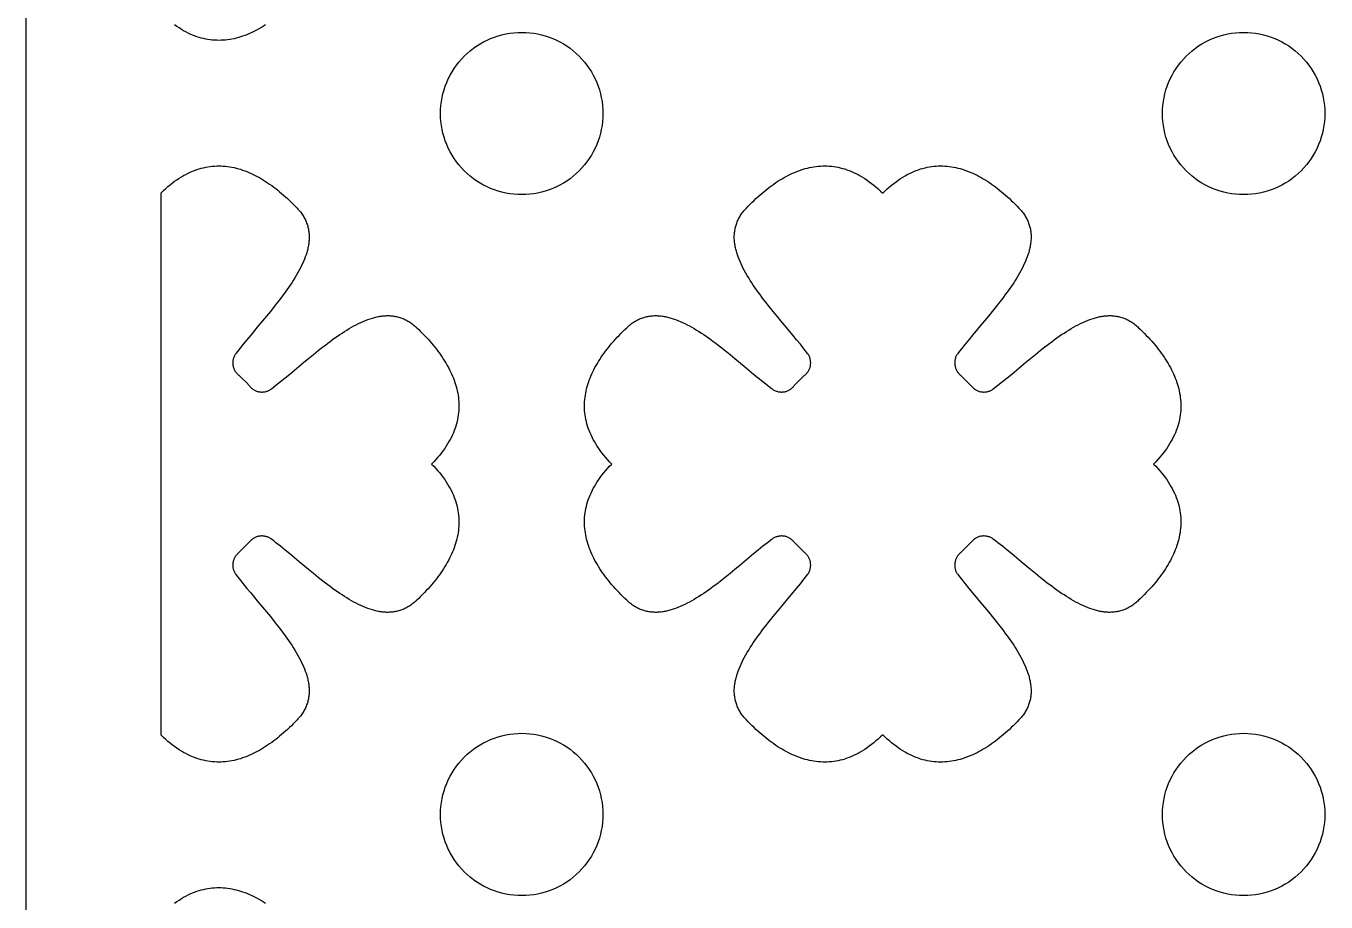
# Model space of a CAD drawing. Extents: x -1268 to 1319, y -900 to 956.
# Drawn here: x -629.1 to -148.6, y -428.7 to -104.9 of the extents above; entities that cross this region are included whole.
import ezdxf

# ---------------------------------------------------------------- set-up
doc = ezdxf.new("R2010")
doc.units = 0
doc.layers.add('LAYER_1', color=7, linetype='CONTINUOUS')

msp = doc.modelspace()

# ---------------------------------------------------------------- linework, layer by layer
at = {"layer": 'LAYER_1'}
for points in [[(-629.08, -900), (270.92, -900), (270.92, 900), (-629.08, 900)], [(-528.91, -172.21), (-528.58, -172.56), (-528.26, -172.91), (-527.96, -173.27), (-527.68, -173.63), (-527.4, -173.99), (-527.14, -174.35), (-526.89, -174.72), (-526.66, -175.09), (-526.44, -175.46), (-526.23, -175.83), (-526.03, -176.2), (-525.84, -176.58), (-525.67, -176.95), (-525.51, -177.33), (-525.36, -177.71), (-525.22, -178.09), (-525.1, -178.48), (-524.98, -178.86), (-524.88, -179.25), (-524.79, -179.64), (-524.7, -180.03), (-524.63, -180.42), (-524.57, -180.82), (-524.53, -181.21), (-524.49, -181.61), (-524.46, -182.01), (-524.44, -182.41), (-524.43, -182.81), (-524.44, -183.22), (-524.45, -183.62), (-524.47, -184.03), (-524.5, -184.43), (-524.54, -184.84), (-524.59, -185.25), (-524.65, -185.66), (-524.72, -186.08), (-524.8, -186.49), (-524.89, -186.9), (-524.98, -187.32), (-525.08, -187.74), (-525.2, -188.16), (-525.32, -188.58), (-525.58, -189.42), (-525.87, -190.26), (-526.2, -191.11), (-526.55, -191.97), (-526.93, -192.83), (-527.34, -193.69), (-527.78, -194.55), (-528.24, -195.42), (-528.72, -196.29), (-529.23, -197.16), (-529.75, -198.03), (-530.3, -198.91), (-530.87, -199.78), (-531.45, -200.66), (-532.05, -201.54), (-532.67, -202.43), (-533.31, -203.31), (-533.95, -204.19), (-534.61, -205.08), (-535.28, -205.96), (-535.97, -206.84), (-537.36, -208.61), (-538.78, -210.38), (-540.23, -212.14), (-543.14, -215.65), (-546.03, -219.12), (-547.45, -220.84), (-548.84, -222.54), (-550.19, -224.23), (-550.85, -225.07), (-551.49, -225.91), (-551.66, -226.14), (-551.81, -226.38), (-551.95, -226.62), (-552.08, -226.87), (-552.2, -227.12), (-552.3, -227.38), (-552.39, -227.64), (-552.47, -227.9), (-552.54, -228.17), (-552.59, -228.44), (-552.63, -228.7), (-552.65, -228.97), (-552.67, -229.24), (-552.67, -229.51), (-552.66, -229.78), (-552.63, -230.05), (-552.6, -230.32), (-552.55, -230.58), (-552.49, -230.85), (-552.42, -231.11), (-552.33, -231.36), (-552.24, -231.62), (-552.13, -231.87), (-552.01, -232.11), (-551.87, -232.35), (-551.73, -232.58), (-551.57, -232.81), (-551.4, -233.03), (-551.22, -233.25), (-551.03, -233.46), (-550.82, -233.66), (-550.61, -233.85), (-550.42, -234.01), (-549.05, -235.26), (-547.74, -236.57), (-546.49, -237.94), (-546.32, -238.13), (-546.13, -238.35), (-545.93, -238.55), (-545.73, -238.74), (-545.51, -238.92), (-545.29, -239.09), (-545.06, -239.25), (-544.83, -239.39), (-544.59, -239.53), (-544.35, -239.65), (-544.1, -239.76), (-543.84, -239.85), (-543.59, -239.94), (-543.33, -240.01), (-543.06, -240.07), (-542.8, -240.12), (-542.53, -240.16), (-542.26, -240.18), (-541.99, -240.19), (-541.72, -240.19), (-541.45, -240.17), (-541.18, -240.15), (-540.91, -240.11), (-540.65, -240.06), (-540.38, -239.99), (-540.12, -239.91), (-539.86, -239.82), (-539.6, -239.72), (-539.35, -239.61), (-539.1, -239.48), (-538.86, -239.33), (-538.62, -239.18), (-538.38, -239.01), (-536.71, -237.71), (-535.02, -236.36), (-533.32, -234.97), (-531.6, -233.56), (-528.13, -230.66), (-526.38, -229.2), (-524.62, -227.75), (-522.86, -226.3), (-521.09, -224.88), (-519.32, -223.49), (-518.44, -222.81), (-517.55, -222.13), (-516.67, -221.47), (-515.79, -220.83), (-514.9, -220.19), (-514.02, -219.58), (-513.14, -218.97), (-512.26, -218.39), (-511.39, -217.82), (-510.51, -217.27), (-509.64, -216.75), (-508.76, -216.24), (-507.9, -215.76), (-507.03, -215.3), (-506.16, -214.86), (-505.3, -214.46), (-504.45, -214.07), (-503.59, -213.72), (-502.74, -213.39), (-501.9, -213.1), (-501.05, -212.84), (-500.63, -212.72), (-500.22, -212.6), (-499.8, -212.5), (-499.38, -212.41), (-498.97, -212.32), (-498.55, -212.24), (-498.14, -212.18), (-497.73, -212.12), (-497.32, -212.07), (-496.91, -212.02), (-496.5, -211.99), (-496.1, -211.97), (-495.69, -211.96), (-495.29, -211.96), (-494.89, -211.96), (-494.49, -211.98), (-494.09, -212.01), (-493.69, -212.05), (-493.3, -212.1), (-492.9, -212.16), (-492.51, -212.23), (-492.12, -212.31), (-491.73, -212.4), (-491.34, -212.5), (-490.96, -212.62), (-490.57, -212.74), (-490.19, -212.88), (-489.81, -213.03), (-489.43, -213.19), (-489.05, -213.36), (-488.68, -213.55), (-488.31, -213.75), (-487.94, -213.96), (-487.57, -214.18), (-487.2, -214.41), (-486.83, -214.66), (-486.47, -214.92), (-486.11, -215.2), (-485.75, -215.49), (-485.39, -215.79), (-485.04, -216.1), (-484.68, -216.43), (-483.96, -217.13), (-483.24, -217.83), (-482.54, -218.54), (-481.85, -219.26), (-481.17, -219.97), (-480.51, -220.7), (-479.87, -221.42), (-479.24, -222.15), (-478.62, -222.88), (-478.02, -223.62), (-477.43, -224.36), (-476.87, -225.1), (-476.32, -225.85), (-475.78, -226.6), (-475.26, -227.35), (-474.77, -228.11), (-474.29, -228.87), (-473.82, -229.63), (-473.38, -230.4), (-472.96, -231.17), (-472.56, -231.94), (-472.17, -232.72), (-471.81, -233.49), (-471.47, -234.27), (-471.15, -235.06), (-470.85, -235.84), (-470.57, -236.63), (-470.32, -237.42), (-470.08, -238.21), (-469.88, -239.01), (-469.69, -239.8), (-469.53, -240.6), (-469.39, -241.4), (-469.28, -242.2), (-469.19, -243.01), (-469.13, -243.81), (-469.09, -244.62), (-469.08, -245.43), (-469.1, -246.24), (-469.14, -247.05), (-469.21, -247.87), (-469.31, -248.68), (-469.43, -249.5), (-469.58, -250.32), (-469.77, -251.14), (-469.98, -251.95), (-470.22, -252.78), (-470.49, -253.6), (-470.79, -254.42), (-471.12, -255.24), (-471.48, -256.07), (-471.88, -256.89), (-472.3, -257.71), (-472.76, -258.54), (-473.25, -259.36), (-473.77, -260.19), (-474.32, -261.02), (-474.91, -261.84), (-475.53, -262.67), (-476.19, -263.49), (-476.88, -264.32), (-477.61, -265.15), (-478.37, -265.97), (-479.16, -266.8), (-478.37, -267.62), (-477.61, -268.45), (-476.88, -269.28), (-476.19, -270.1), (-475.53, -270.93), (-474.91, -271.75), (-474.32, -272.58), (-473.77, -273.41), (-473.25, -274.23), (-472.76, -275.06), (-472.3, -275.88), (-471.88, -276.71), (-471.48, -277.53), (-471.12, -278.35), (-470.79, -279.18), (-470.49, -280), (-470.22, -280.82), (-469.98, -281.64), (-469.77, -282.46), (-469.58, -283.28), (-469.43, -284.1), (-469.31, -284.91), (-469.21, -285.73), (-469.14, -286.54), (-469.1, -287.35), (-469.08, -288.16), (-469.09, -288.97), (-469.13, -289.78), (-469.19, -290.59), (-469.28, -291.39), (-469.39, -292.19), (-469.53, -293), (-469.69, -293.79), (-469.88, -294.59), (-470.08, -295.38), (-470.32, -296.18), (-470.57, -296.97), (-470.85, -297.75), (-471.15, -298.54), (-471.47, -299.32), (-471.81, -300.1), (-472.17, -300.88), (-472.56, -301.65), (-472.96, -302.43), (-473.38, -303.2), (-473.82, -303.96), (-474.29, -304.73), (-474.77, -305.49), (-475.26, -306.24), (-475.78, -307), (-476.32, -307.75), (-476.87, -308.49), (-477.43, -309.24), (-478.02, -309.98), (-478.62, -310.71), (-479.24, -311.45), (-479.87, -312.18), (-480.51, -312.9), (-481.17, -313.62), (-481.85, -314.34), (-482.54, -315.05), (-483.24, -315.76), (-483.96, -316.47), (-484.68, -317.17), (-485.04, -317.5), (-485.39, -317.81), (-485.75, -318.11), (-486.11, -318.4), (-486.47, -318.67), (-486.83, -318.93), (-487.2, -319.18), (-487.57, -319.42), (-487.94, -319.64), (-488.31, -319.85), (-488.68, -320.05), (-489.05, -320.23), (-489.43, -320.41), (-489.81, -320.57), (-490.19, -320.72), (-490.57, -320.85), (-490.96, -320.98), (-491.34, -321.09), (-491.73, -321.2), (-492.12, -321.29), (-492.51, -321.37), (-492.9, -321.44), (-493.3, -321.5), (-493.69, -321.55), (-494.09, -321.59), (-494.49, -321.61), (-494.89, -321.63), (-495.29, -321.64), (-495.69, -321.64), (-496.1, -321.63), (-496.5, -321.6), (-496.91, -321.57), (-497.32, -321.53), (-497.73, -321.48), (-498.14, -321.42), (-498.55, -321.35), (-498.97, -321.28), (-499.38, -321.19), (-499.8, -321.09), (-500.22, -320.99), (-500.63, -320.88), (-501.05, -320.76), (-501.9, -320.5), (-502.74, -320.2), (-503.59, -319.88), (-504.45, -319.52), (-505.3, -319.14), (-506.16, -318.73), (-507.03, -318.3), (-507.9, -317.84), (-508.76, -317.35), (-509.64, -316.85), (-510.51, -316.32), (-511.39, -315.77), (-512.26, -315.21), (-513.14, -314.62), (-514.02, -314.02), (-514.9, -313.4), (-515.79, -312.77), (-516.67, -312.12), (-517.55, -311.46), (-518.44, -310.79), (-519.32, -310.11), (-521.09, -308.71), (-522.86, -307.29), (-524.62, -305.85), (-528.13, -302.93), (-531.6, -300.04), (-533.32, -298.62), (-535.02, -297.23), (-536.71, -295.89), (-537.55, -295.23), (-538.38, -294.59), (-538.62, -294.42), (-538.86, -294.26), (-539.1, -294.12), (-539.35, -293.99), (-539.6, -293.87), (-539.86, -293.77), (-540.12, -293.68), (-540.38, -293.6), (-540.65, -293.54), (-540.91, -293.49), (-541.18, -293.45), (-541.45, -293.42), (-541.72, -293.41), (-541.99, -293.41), (-542.26, -293.42), (-542.53, -293.44), (-542.8, -293.48), (-543.06, -293.52), (-543.33, -293.58), (-543.59, -293.66), (-543.84, -293.74), (-544.1, -293.84), (-544.35, -293.95), (-544.59, -294.07), (-544.83, -294.2), (-545.06, -294.35), (-545.29, -294.5), (-545.51, -294.67), (-545.73, -294.85), (-545.93, -295.05), (-546.13, -295.25), (-546.32, -295.47), (-550.61, -299.75), (-550.82, -299.94), (-551.03, -300.14), (-551.22, -300.35), (-551.4, -300.56), (-551.57, -300.78), (-551.73, -301.01), (-551.87, -301.25), (-552.01, -301.48), (-552.13, -301.73), (-552.24, -301.98), (-552.33, -302.23), (-552.42, -302.49), (-552.49, -302.75), (-552.55, -303.01), (-552.6, -303.28), (-552.63, -303.54), (-552.66, -303.81), (-552.67, -304.08), (-552.67, -304.35), (-552.65, -304.62), (-552.63, -304.89), (-552.59, -305.16), (-552.54, -305.43), (-552.47, -305.69), (-552.39, -305.96), (-552.3, -306.22), (-552.2, -306.47), (-552.08, -306.73), (-551.95, -306.97), (-551.81, -307.22), (-551.66, -307.46), (-551.49, -307.69), (-550.19, -309.36), (-548.84, -311.05), (-547.45, -312.76), (-546.03, -314.48), (-543.14, -317.95), (-541.68, -319.7), (-540.23, -321.46), (-538.78, -323.22), (-537.36, -324.98), (-535.97, -326.75), (-535.28, -327.64), (-534.61, -328.52), (-533.95, -329.4), (-533.31, -330.29), (-532.67, -331.17), (-532.05, -332.05), (-531.45, -332.93), (-530.87, -333.81), (-530.3, -334.69), (-529.75, -335.57), (-529.23, -336.44), (-528.72, -337.31), (-528.24, -338.18), (-527.78, -339.05), (-527.34, -339.91), (-526.93, -340.77), (-526.55, -341.63), (-526.2, -342.48), (-525.87, -343.33), (-525.58, -344.18), (-525.32, -345.02), (-525.2, -345.44), (-525.08, -345.86), (-524.98, -346.28), (-524.89, -346.69), (-524.8, -347.11), (-524.72, -347.52), (-524.65, -347.93), (-524.59, -348.34), (-524.54, -348.75), (-524.5, -349.16), (-524.47, -349.57), (-524.45, -349.98), (-524.44, -350.38), (-524.43, -350.78), (-524.44, -351.19), (-524.46, -351.59), (-524.49, -351.98), (-524.53, -352.38), (-524.57, -352.78), (-524.63, -353.17), (-524.7, -353.56), (-524.79, -353.95), (-524.88, -354.34), (-524.98, -354.73), (-525.1, -355.12), (-525.22, -355.5), (-525.36, -355.88), (-525.51, -356.26), (-525.67, -356.64), (-525.84, -357.02), (-526.03, -357.4), (-526.23, -357.77), (-526.44, -358.14), (-526.66, -358.51), (-526.89, -358.88), (-527.14, -359.24), (-527.4, -359.6), (-527.68, -359.97), (-527.96, -360.33), (-528.26, -360.68), (-528.58, -361.04), (-528.91, -361.39), (-529.6, -362.12), (-530.31, -362.83), (-531.01, -363.53), (-531.72, -364.22), (-532.44, -364.89), (-533.16, -365.55), (-533.88, -366.19), (-534.61, -366.82), (-535.34, -367.44), (-536.07, -368.03), (-536.81, -368.62), (-537.55, -369.18), (-538.29, -369.73), (-539.04, -370.27), (-539.79, -370.78), (-540.54, -371.28), (-541.3, -371.76), (-542.06, -372.22), (-542.83, -372.66), (-543.59, -373.09), (-544.36, -373.49), (-545.13, -373.87), (-545.91, -374.24), (-546.68, -374.58), (-547.46, -374.9), (-548.24, -375.2), (-549.03, -375.48), (-549.82, -375.73), (-550.6, -375.97), (-551.4, -376.18), (-552.19, -376.36), (-552.98, -376.53), (-553.78, -376.67), (-554.58, -376.78), (-555.38, -376.87), (-556.19, -376.94), (-556.99, -376.98), (-557.8, -376.99), (-558.6, -376.98), (-559.41, -376.94), (-560.22, -376.88), (-561.03, -376.79), (-561.85, -376.66), (-562.66, -376.52), (-563.48, -376.34), (-564.29, -376.13), (-565.11, -375.9), (-565.93, -375.64), (-566.75, -375.34), (-567.57, -375.02), (-568.39, -374.66), (-569.21, -374.28), (-570.03, -373.86), (-570.85, -373.41), (-571.67, -372.93), (-572.5, -372.42), (-573.32, -371.87), (-574.14, -371.29), (-574.97, -370.68), (-575.79, -370.03), (-576.61, -369.35), (-577.43, -368.64), (-578.26, -367.89), (-579.08, -367.1), (-579.08, -287.52), (-579.08, -246.08), (-579.08, -166.5), (-578.26, -165.71), (-577.43, -164.96), (-576.61, -164.24), (-575.79, -163.56), (-574.97, -162.92), (-574.14, -162.3), (-573.32, -161.73), (-572.5, -161.18), (-571.67, -160.67), (-570.85, -160.19), (-570.03, -159.74), (-569.21, -159.32), (-568.39, -158.93), (-567.57, -158.58), (-566.75, -158.25), (-565.93, -157.96), (-565.11, -157.7), (-564.29, -157.46), (-563.48, -157.26), (-562.66, -157.08), (-561.85, -156.93), (-561.03, -156.81), (-560.22, -156.72), (-559.41, -156.65), (-558.6, -156.61), (-557.8, -156.6), (-556.99, -156.62), (-556.19, -156.66), (-555.38, -156.72), (-554.58, -156.81), (-553.78, -156.93), (-552.98, -157.07), (-552.19, -157.23), (-551.4, -157.42), (-550.6, -157.63), (-549.82, -157.86), (-549.03, -158.12), (-548.24, -158.4), (-547.46, -158.7), (-546.68, -159.02), (-545.91, -159.36), (-545.13, -159.72), (-544.36, -160.11), (-543.59, -160.51), (-542.83, -160.93), (-542.06, -161.38), (-541.3, -161.84), (-540.54, -162.32), (-539.79, -162.81), (-539.04, -163.33), (-538.29, -163.86), (-537.55, -164.41), (-536.81, -164.98), (-536.07, -165.56), (-535.34, -166.16), (-534.61, -166.77), (-533.88, -167.4), (-533.16, -168.05), (-532.44, -168.71), (-531.72, -169.38), (-531.01, -170.07), (-530.31, -170.77), (-529.6, -171.48)], [(-312.48, -166.69), (-311.65, -165.89), (-310.83, -165.13), (-310, -164.4), (-309.18, -163.71), (-308.35, -163.05), (-307.52, -162.43), (-306.7, -161.84), (-305.87, -161.29), (-305.05, -160.77), (-304.22, -160.28), (-303.4, -159.82), (-302.57, -159.4), (-301.75, -159), (-300.92, -158.64), (-300.1, -158.31), (-299.28, -158.01), (-298.46, -157.74), (-297.64, -157.5), (-296.82, -157.29), (-296, -157.11), (-295.18, -156.95), (-294.36, -156.83), (-293.55, -156.73), (-292.74, -156.66), (-291.92, -156.62), (-291.11, -156.6), (-290.3, -156.61), (-289.49, -156.65), (-288.69, -156.71), (-287.88, -156.8), (-287.08, -156.91), (-286.28, -157.05), (-285.48, -157.21), (-284.69, -157.4), (-283.89, -157.61), (-283.1, -157.84), (-282.31, -158.09), (-281.52, -158.37), (-280.74, -158.67), (-279.95, -158.99), (-279.17, -159.33), (-278.4, -159.69), (-277.62, -160.08), (-276.85, -160.48), (-276.08, -160.9), (-275.31, -161.35), (-274.55, -161.81), (-273.79, -162.29), (-273.03, -162.79), (-272.28, -163.3), (-271.53, -163.84), (-270.78, -164.39), (-270.04, -164.96), (-269.3, -165.54), (-268.56, -166.14), (-267.83, -166.76), (-267.1, -167.39), (-266.38, -168.03), (-265.65, -168.7), (-264.94, -169.37), (-264.22, -170.06), (-263.51, -170.76), (-262.81, -171.48), (-262.11, -172.21), (-261.78, -172.56), (-261.47, -172.91), (-261.17, -173.27), (-260.88, -173.63), (-260.6, -173.99), (-260.34, -174.35), (-260.1, -174.72), (-259.86, -175.09), (-259.64, -175.46), (-259.43, -175.83), (-259.23, -176.2), (-259.04, -176.58), (-258.87, -176.95), (-258.71, -177.33), (-258.56, -177.71), (-258.42, -178.09), (-258.3, -178.48), (-258.18, -178.86), (-258.08, -179.25), (-257.99, -179.64), (-257.91, -180.03), (-257.84, -180.42), (-257.78, -180.82), (-257.73, -181.21), (-257.69, -181.61), (-257.66, -182.01), (-257.64, -182.41), (-257.64, -182.81), (-257.64, -183.22), (-257.65, -183.62), (-257.67, -184.03), (-257.71, -184.43), (-257.75, -184.84), (-257.8, -185.25), (-257.86, -185.66), (-257.92, -186.08), (-258, -186.49), (-258.09, -186.9), (-258.18, -187.32), (-258.29, -187.74), (-258.4, -188.16), (-258.52, -188.58), (-258.78, -189.42), (-259.08, -190.26), (-259.4, -191.11), (-259.75, -191.97), (-260.14, -192.83), (-260.55, -193.69), (-260.98, -194.55), (-261.44, -195.42), (-261.92, -196.29), (-262.43, -197.16), (-262.96, -198.03), (-263.5, -198.91), (-264.07, -199.78), (-264.65, -200.66), (-265.26, -201.54), (-265.87, -202.43), (-266.51, -203.31), (-267.16, -204.19), (-267.82, -205.08), (-268.49, -205.96), (-269.17, -206.84), (-270.56, -208.61), (-271.98, -210.38), (-273.43, -212.14), (-276.34, -215.65), (-279.24, -219.12), (-280.66, -220.84), (-282.04, -222.54), (-283.39, -224.23), (-284.05, -225.07), (-284.69, -225.91), (-284.86, -226.14), (-285.01, -226.38), (-285.16, -226.62), (-285.29, -226.87), (-285.4, -227.12), (-285.51, -227.38), (-285.6, -227.64), (-285.67, -227.9), (-285.74, -228.17), (-285.79, -228.44), (-285.83, -228.7), (-285.86, -228.97), (-285.87, -229.24), (-285.87, -229.51), (-285.86, -229.78), (-285.84, -230.05), (-285.8, -230.32), (-285.75, -230.58), (-285.69, -230.85), (-285.62, -231.11), (-285.53, -231.36), (-285.44, -231.62), (-285.33, -231.87), (-285.21, -232.11), (-285.07, -232.35), (-284.93, -232.58), (-284.77, -232.81), (-284.6, -233.03), (-284.42, -233.25), (-284.23, -233.46), (-284.03, -233.66), (-283.81, -233.85), (-279.53, -238.13), (-279.34, -238.35), (-279.14, -238.55), (-278.93, -238.74), (-278.72, -238.92), (-278.49, -239.09), (-278.27, -239.25), (-278.03, -239.39), (-277.79, -239.53), (-277.55, -239.65), (-277.3, -239.76), (-277.04, -239.85), (-276.79, -239.94), (-276.53, -240.01), (-276.26, -240.07), (-276, -240.12), (-275.73, -240.16), (-275.46, -240.18), (-275.19, -240.19), (-274.92, -240.19), (-274.65, -240.17), (-274.38, -240.15), (-274.12, -240.11), (-273.85, -240.06), (-273.58, -239.99), (-273.32, -239.91), (-273.06, -239.82), (-272.8, -239.72), (-272.55, -239.61), (-272.3, -239.48), (-272.06, -239.33), (-271.82, -239.18), (-271.59, -239.01), (-269.91, -237.71), (-268.22, -236.36), (-266.52, -234.97), (-264.8, -233.56), (-261.33, -230.66), (-259.58, -229.2), (-257.82, -227.75), (-256.06, -226.3), (-254.29, -224.88), (-252.52, -223.49), (-251.64, -222.81), (-250.76, -222.13), (-249.87, -221.47), (-248.99, -220.83), (-248.11, -220.19), (-247.22, -219.58), (-246.34, -218.97), (-245.46, -218.39), (-244.59, -217.82), (-243.71, -217.27), (-242.84, -216.75), (-241.97, -216.24), (-241.1, -215.76), (-240.23, -215.3), (-239.37, -214.86), (-238.51, -214.46), (-237.65, -214.07), (-236.79, -213.72), (-235.94, -213.39), (-235.1, -213.1), (-234.26, -212.84), (-233.84, -212.72), (-233.42, -212.6), (-233, -212.5), (-232.58, -212.41), (-232.17, -212.32), (-231.76, -212.24), (-231.34, -212.18), (-230.93, -212.12), (-230.52, -212.07), (-230.11, -212.02), (-229.71, -211.99), (-229.3, -211.97), (-228.9, -211.96), (-228.49, -211.96), (-228.09, -211.96), (-227.69, -211.98), (-227.29, -212.01), (-226.9, -212.05), (-226.5, -212.1), (-226.11, -212.16), (-225.71, -212.23), (-225.32, -212.31), (-224.93, -212.4), (-224.55, -212.5), (-224.16, -212.62), (-223.78, -212.74), (-223.39, -212.88), (-223.01, -213.03), (-222.63, -213.19), (-222.26, -213.36), (-221.88, -213.55), (-221.51, -213.75), (-221.14, -213.96), (-220.77, -214.18), (-220.4, -214.41), (-220.04, -214.66), (-219.67, -214.92), (-219.31, -215.2), (-218.95, -215.49), (-218.59, -215.79), (-218.24, -216.1), (-217.89, -216.43), (-217.16, -217.13), (-216.44, -217.83), (-215.74, -218.54), (-215.05, -219.26), (-214.38, -219.97), (-213.72, -220.7), (-213.07, -221.42), (-212.44, -222.15), (-211.82, -222.88), (-211.22, -223.62), (-210.64, -224.36), (-210.07, -225.1), (-209.52, -225.85), (-208.98, -226.6), (-208.47, -227.35), (-207.97, -228.11), (-207.49, -228.87), (-207.03, -229.63), (-206.58, -230.4), (-206.16, -231.17), (-205.76, -231.94), (-205.37, -232.72), (-205.01, -233.49), (-204.67, -234.27), (-204.35, -235.06), (-204.05, -235.84), (-203.77, -236.63), (-203.52, -237.42), (-203.29, -238.21), (-203.08, -239.01), (-202.89, -239.8), (-202.73, -240.6), (-202.59, -241.4), (-202.48, -242.2), (-202.39, -243.01), (-202.33, -243.81), (-202.29, -244.62), (-202.28, -245.43), (-202.3, -246.24), (-202.34, -247.05), (-202.41, -247.87), (-202.51, -248.68), (-202.63, -249.5), (-202.79, -250.32), (-202.97, -251.14), (-203.18, -251.95), (-203.42, -252.78), (-203.69, -253.6), (-203.99, -254.42), (-204.32, -255.24), (-204.68, -256.07), (-205.08, -256.89), (-205.5, -257.71), (-205.96, -258.54), (-206.45, -259.36), (-206.97, -260.19), (-207.52, -261.02), (-208.11, -261.84), (-208.74, -262.67), (-209.39, -263.49), (-210.08, -264.32), (-210.81, -265.15), (-211.57, -265.97), (-212.37, -266.8), (-211.57, -267.62), (-210.81, -268.45), (-210.08, -269.28), (-209.39, -270.1), (-208.74, -270.93), (-208.11, -271.75), (-207.52, -272.58), (-206.97, -273.41), (-206.45, -274.23), (-205.96, -275.06), (-205.5, -275.88), (-205.08, -276.71), (-204.68, -277.53), (-204.32, -278.35), (-203.99, -279.18), (-203.69, -280), (-203.42, -280.82), (-203.18, -281.64), (-202.97, -282.46), (-202.79, -283.28), (-202.63, -284.1), (-202.51, -284.91), (-202.41, -285.73), (-202.34, -286.54), (-202.3, -287.35), (-202.28, -288.16), (-202.29, -288.97), (-202.33, -289.78), (-202.39, -290.59), (-202.48, -291.39), (-202.59, -292.19), (-202.73, -293), (-202.89, -293.79), (-203.08, -294.59), (-203.29, -295.38), (-203.52, -296.18), (-203.77, -296.97), (-204.05, -297.75), (-204.35, -298.54), (-204.67, -299.32), (-205.01, -300.1), (-205.37, -300.88), (-205.76, -301.65), (-206.16, -302.43), (-206.58, -303.2), (-207.03, -303.96), (-207.49, -304.73), (-207.97, -305.49), (-208.47, -306.24), (-208.98, -307), (-209.52, -307.75), (-210.07, -308.49), (-210.64, -309.24), (-211.22, -309.98), (-211.82, -310.71), (-212.44, -311.45), (-213.07, -312.18), (-213.72, -312.9), (-214.38, -313.62), (-215.05, -314.34), (-215.74, -315.05), (-216.44, -315.76), (-217.16, -316.47), (-217.89, -317.17), (-218.24, -317.5), (-218.59, -317.81), (-218.95, -318.11), (-219.31, -318.4), (-219.67, -318.67), (-220.04, -318.93), (-220.4, -319.18), (-220.77, -319.42), (-221.14, -319.64), (-221.51, -319.85), (-221.88, -320.05), (-222.26, -320.23), (-222.63, -320.41), (-223.01, -320.57), (-223.39, -320.72), (-223.78, -320.85), (-224.16, -320.98), (-224.55, -321.09), (-224.93, -321.2), (-225.32, -321.29), (-225.71, -321.37), (-226.11, -321.44), (-226.5, -321.5), (-226.9, -321.55), (-227.29, -321.59), (-227.69, -321.61), (-228.09, -321.63), (-228.49, -321.64), (-228.9, -321.64), (-229.3, -321.63), (-229.71, -321.6), (-230.11, -321.57), (-230.52, -321.53), (-230.93, -321.48), (-231.34, -321.42), (-231.76, -321.35), (-232.17, -321.28), (-232.58, -321.19), (-233, -321.09), (-233.42, -320.99), (-233.84, -320.88), (-234.26, -320.76), (-235.1, -320.5), (-235.94, -320.2), (-236.79, -319.88), (-237.65, -319.52), (-238.51, -319.14), (-239.37, -318.73), (-240.23, -318.3), (-241.1, -317.84), (-241.97, -317.35), (-242.84, -316.85), (-243.71, -316.32), (-244.59, -315.77), (-245.46, -315.21), (-246.34, -314.62), (-247.22, -314.02), (-248.11, -313.4), (-248.99, -312.77), (-249.87, -312.12), (-250.76, -311.46), (-251.64, -310.79), (-252.52, -310.11), (-254.29, -308.71), (-256.06, -307.29), (-257.82, -305.85), (-261.33, -302.93), (-264.8, -300.04), (-266.52, -298.62), (-268.22, -297.23), (-269.91, -295.89), (-270.75, -295.23), (-271.59, -294.59), (-271.82, -294.42), (-272.06, -294.26), (-272.3, -294.12), (-272.55, -293.99), (-272.8, -293.87), (-273.06, -293.77), (-273.32, -293.68), (-273.58, -293.6), (-273.85, -293.54), (-274.12, -293.49), (-274.38, -293.45), (-274.65, -293.42), (-274.92, -293.41), (-275.19, -293.41), (-275.46, -293.42), (-275.73, -293.44), (-276, -293.48), (-276.26, -293.52), (-276.53, -293.58), (-276.79, -293.66), (-277.04, -293.74), (-277.3, -293.84), (-277.55, -293.95), (-277.79, -294.07), (-278.03, -294.2), (-278.27, -294.35), (-278.49, -294.5), (-278.72, -294.67), (-278.93, -294.85), (-279.14, -295.05), (-279.34, -295.25), (-279.53, -295.47), (-283.81, -299.75), (-284.03, -299.94), (-284.23, -300.14), (-284.42, -300.35), (-284.6, -300.56), (-284.77, -300.78), (-284.93, -301.01), (-285.07, -301.25), (-285.21, -301.48), (-285.33, -301.73), (-285.44, -301.98), (-285.53, -302.23), (-285.62, -302.49), (-285.69, -302.75), (-285.75, -303.01), (-285.8, -303.28), (-285.84, -303.54), (-285.86, -303.81), (-285.87, -304.08), (-285.87, -304.35), (-285.86, -304.62), (-285.83, -304.89), (-285.79, -305.16), (-285.74, -305.43), (-285.67, -305.69), (-285.6, -305.96), (-285.51, -306.22), (-285.4, -306.47), (-285.29, -306.73), (-285.16, -306.97), (-285.01, -307.22), (-284.86, -307.46), (-284.69, -307.69), (-283.39, -309.36), (-282.04, -311.05), (-280.66, -312.76), (-279.24, -314.48), (-276.34, -317.95), (-274.88, -319.7), (-273.43, -321.46), (-271.98, -323.22), (-270.56, -324.98), (-269.17, -326.75), (-268.49, -327.64), (-267.82, -328.52), (-267.16, -329.4), (-266.51, -330.29), (-265.87, -331.17), (-265.26, -332.05), (-264.65, -332.93), (-264.07, -333.81), (-263.5, -334.69), (-262.96, -335.57), (-262.43, -336.44), (-261.92, -337.31), (-261.44, -338.18), (-260.98, -339.05), (-260.55, -339.91), (-260.14, -340.77), (-259.75, -341.63), (-259.4, -342.48), (-259.08, -343.33), (-258.78, -344.18), (-258.52, -345.02), (-258.4, -345.44), (-258.29, -345.86), (-258.18, -346.28), (-258.09, -346.69), (-258, -347.11), (-257.92, -347.52), (-257.86, -347.93), (-257.8, -348.34), (-257.75, -348.75), (-257.71, -349.16), (-257.67, -349.57), (-257.65, -349.98), (-257.64, -350.38), (-257.64, -350.78), (-257.64, -351.19), (-257.66, -351.59), (-257.69, -351.98), (-257.73, -352.38), (-257.78, -352.78), (-257.84, -353.17), (-257.91, -353.56), (-257.99, -353.95), (-258.08, -354.34), (-258.18, -354.73), (-258.3, -355.12), (-258.42, -355.5), (-258.56, -355.88), (-258.71, -356.26), (-258.87, -356.64), (-259.04, -357.02), (-259.23, -357.4), (-259.43, -357.77), (-259.64, -358.14), (-259.86, -358.51), (-260.1, -358.88), (-260.34, -359.24), (-260.6, -359.6), (-260.88, -359.97), (-261.17, -360.33), (-261.47, -360.68), (-261.78, -361.04), (-262.11, -361.39), (-262.81, -362.12), (-263.51, -362.83), (-264.22, -363.54), (-264.94, -364.23), (-265.65, -364.9), (-266.38, -365.56), (-267.1, -366.21), (-267.83, -366.84), (-268.56, -367.46), (-269.3, -368.06), (-270.04, -368.64), (-270.78, -369.21), (-271.53, -369.76), (-272.28, -370.29), (-273.03, -370.81), (-273.79, -371.31), (-274.55, -371.79), (-275.31, -372.25), (-276.08, -372.69), (-276.85, -373.12), (-277.62, -373.52), (-278.4, -373.9), (-279.17, -374.27), (-279.95, -374.61), (-280.74, -374.93), (-281.52, -375.23), (-282.31, -375.5), (-283.1, -375.76), (-283.89, -375.99), (-284.69, -376.2), (-285.48, -376.38), (-286.28, -376.55), (-287.08, -376.68), (-287.88, -376.8), (-288.69, -376.88), (-289.49, -376.95), (-290.3, -376.98), (-291.11, -376.99), (-291.92, -376.98), (-292.74, -376.94), (-293.55, -376.87), (-294.36, -376.77), (-295.18, -376.64), (-296, -376.49), (-296.82, -376.31), (-297.64, -376.1), (-298.46, -375.86), (-299.28, -375.59), (-300.1, -375.29), (-300.92, -374.95), (-301.75, -374.59), (-302.57, -374.2), (-303.4, -373.77), (-304.22, -373.32), (-305.05, -372.83), (-305.87, -372.31), (-306.7, -371.75), (-307.52, -371.16), (-308.35, -370.54), (-309.18, -369.89), (-310, -369.19), (-310.83, -368.47), (-311.65, -367.71), (-312.48, -366.91), (-313.3, -367.71), (-314.13, -368.47), (-314.96, -369.19), (-315.78, -369.89), (-316.61, -370.54), (-317.43, -371.16), (-318.26, -371.75), (-319.09, -372.31), (-319.91, -372.83), (-320.74, -373.32), (-321.56, -373.77), (-322.39, -374.2), (-323.21, -374.59), (-324.03, -374.95), (-324.86, -375.29), (-325.68, -375.59), (-326.5, -375.86), (-327.32, -376.1), (-328.14, -376.31), (-328.96, -376.49), (-329.78, -376.64), (-330.59, -376.77), (-331.41, -376.87), (-332.22, -376.94), (-333.03, -376.98), (-333.85, -376.99), (-334.65, -376.98), (-335.46, -376.95), (-336.27, -376.88), (-337.07, -376.8), (-337.88, -376.68), (-338.68, -376.55), (-339.47, -376.38), (-340.27, -376.2), (-341.07, -375.99), (-341.86, -375.76), (-342.65, -375.5), (-343.44, -375.23), (-344.22, -374.93), (-345, -374.61), (-345.78, -374.27), (-346.56, -373.9), (-347.34, -373.52), (-348.11, -373.12), (-348.88, -372.69), (-349.64, -372.25), (-350.41, -371.79), (-351.17, -371.31), (-351.92, -370.81), (-352.68, -370.29), (-353.43, -369.76), (-354.17, -369.21), (-354.92, -368.64), (-355.66, -368.06), (-356.39, -367.46), (-357.13, -366.84), (-357.86, -366.21), (-358.58, -365.56), (-359.3, -364.9), (-360.02, -364.23), (-360.73, -363.54), (-361.44, -362.83), (-362.15, -362.12), (-362.85, -361.39), (-363.18, -361.04), (-363.49, -360.68), (-363.79, -360.33), (-364.08, -359.97), (-364.35, -359.6), (-364.61, -359.24), (-364.86, -358.88), (-365.1, -358.51), (-365.32, -358.14), (-365.53, -357.77), (-365.73, -357.4), (-365.91, -357.02), (-366.09, -356.64), (-366.25, -356.26), (-366.4, -355.88), (-366.53, -355.5), (-366.66, -355.12), (-366.78, -354.73), (-366.88, -354.34), (-366.97, -353.95), (-367.05, -353.56), (-367.12, -353.17), (-367.18, -352.78), (-367.23, -352.38), (-367.27, -351.98), (-367.3, -351.59), (-367.31, -351.19), (-367.32, -350.78), (-367.32, -350.38), (-367.31, -349.98), (-367.28, -349.57), (-367.25, -349.16), (-367.21, -348.75), (-367.16, -348.34), (-367.1, -347.93), (-367.03, -347.52), (-366.96, -347.11), (-366.87, -346.69), (-366.78, -346.28), (-366.67, -345.86), (-366.56, -345.44), (-366.44, -345.02), (-366.18, -344.18), (-365.88, -343.33), (-365.56, -342.48), (-365.2, -341.63), (-364.82, -340.77), (-364.41, -339.91), (-363.98, -339.05), (-363.52, -338.18), (-363.04, -337.31), (-362.53, -336.44), (-362, -335.57), (-361.46, -334.69), (-360.89, -333.81), (-360.3, -332.93), (-359.7, -332.05), (-359.08, -331.17), (-358.45, -330.29), (-357.8, -329.4), (-357.14, -328.52), (-356.47, -327.64), (-355.79, -326.75), (-354.4, -324.98), (-352.97, -323.22), (-351.53, -321.46), (-348.62, -317.95), (-345.72, -314.48), (-344.3, -312.76), (-342.91, -311.05), (-341.57, -309.36), (-340.91, -308.52), (-340.27, -307.69), (-340.1, -307.46), (-339.94, -307.22), (-339.8, -306.97), (-339.67, -306.73), (-339.56, -306.47), (-339.45, -306.22), (-339.36, -305.96), (-339.28, -305.69), (-339.22, -305.43), (-339.17, -305.16), (-339.13, -304.89), (-339.1, -304.62), (-339.09, -304.35), (-339.09, -304.08), (-339.1, -303.81), (-339.12, -303.54), (-339.16, -303.28), (-339.2, -303.01), (-339.27, -302.75), (-339.34, -302.49), (-339.42, -302.23), (-339.52, -301.98), (-339.63, -301.73), (-339.75, -301.48), (-339.88, -301.25), (-340.03, -301.01), (-340.19, -300.78), (-340.35, -300.56), (-340.53, -300.35), (-340.73, -300.14), (-340.93, -299.94), (-341.15, -299.75), (-345.43, -295.47), (-345.62, -295.25), (-345.82, -295.05), (-346.03, -294.85), (-346.24, -294.67), (-346.46, -294.5), (-346.69, -294.35), (-346.93, -294.2), (-347.17, -294.07), (-347.41, -293.95), (-347.66, -293.84), (-347.91, -293.74), (-348.17, -293.66), (-348.43, -293.58), (-348.69, -293.52), (-348.96, -293.48), (-349.23, -293.44), (-349.49, -293.42), (-349.76, -293.41), (-350.03, -293.41), (-350.3, -293.42), (-350.57, -293.45), (-350.84, -293.49), (-351.11, -293.54), (-351.37, -293.6), (-351.64, -293.68), (-351.9, -293.77), (-352.15, -293.87), (-352.41, -293.99), (-352.65, -294.12), (-352.9, -294.26), (-353.14, -294.42), (-353.37, -294.59), (-355.04, -295.89), (-356.73, -297.23), (-358.44, -298.62), (-360.16, -300.04), (-363.63, -302.93), (-365.38, -304.39), (-367.14, -305.85), (-368.9, -307.29), (-370.66, -308.71), (-372.43, -310.11), (-373.32, -310.79), (-374.2, -311.46), (-375.09, -312.12), (-375.97, -312.77), (-376.85, -313.4), (-377.73, -314.02), (-378.61, -314.62), (-379.49, -315.21), (-380.37, -315.77), (-381.25, -316.32), (-382.12, -316.85), (-382.99, -317.35), (-383.86, -317.84), (-384.73, -318.3), (-385.59, -318.73), (-386.45, -319.14), (-387.31, -319.52), (-388.16, -319.88), (-389.01, -320.2), (-389.86, -320.5), (-390.7, -320.76), (-391.12, -320.88), (-391.54, -320.99), (-391.96, -321.09), (-392.37, -321.19), (-392.79, -321.28), (-393.2, -321.35), (-393.61, -321.42), (-394.03, -321.48), (-394.44, -321.53), (-394.84, -321.57), (-395.25, -321.6), (-395.66, -321.63), (-396.06, -321.64), (-396.46, -321.64), (-396.87, -321.63), (-397.27, -321.61), (-397.67, -321.59), (-398.06, -321.55), (-398.46, -321.5), (-398.85, -321.44), (-399.24, -321.37), (-399.64, -321.29), (-400.02, -321.2), (-400.41, -321.09), (-400.8, -320.98), (-401.18, -320.85), (-401.56, -320.72), (-401.95, -320.57), (-402.32, -320.41), (-402.7, -320.23), (-403.08, -320.05), (-403.45, -319.85), (-403.82, -319.64), (-404.19, -319.42), (-404.56, -319.18), (-404.92, -318.93), (-405.29, -318.67), (-405.65, -318.4), (-406.01, -318.11), (-406.36, -317.81), (-406.72, -317.5), (-407.07, -317.17), (-407.8, -316.47), (-408.51, -315.76), (-409.22, -315.05), (-409.91, -314.34), (-410.58, -313.62), (-411.24, -312.9), (-411.89, -312.18), (-412.52, -311.45), (-413.14, -310.71), (-413.74, -309.98), (-414.32, -309.24), (-414.89, -308.49), (-415.44, -307.75), (-415.97, -307), (-416.49, -306.24), (-416.99, -305.49), (-417.47, -304.73), (-417.93, -303.96), (-418.37, -303.2), (-418.8, -302.43), (-419.2, -301.65), (-419.58, -300.88), (-419.95, -300.1), (-420.29, -299.32), (-420.61, -298.54), (-420.91, -297.75), (-421.18, -296.97), (-421.44, -296.18), (-421.67, -295.38), (-421.88, -294.59), (-422.07, -293.79), (-422.23, -293), (-422.36, -292.19), (-422.48, -291.39), (-422.56, -290.59), (-422.63, -289.78), (-422.66, -288.97), (-422.67, -288.16), (-422.66, -287.35), (-422.62, -286.54), (-422.55, -285.73), (-422.45, -284.91), (-422.32, -284.1), (-422.17, -283.28), (-421.99, -282.46), (-421.78, -281.64), (-421.54, -280.82), (-421.27, -280), (-420.97, -279.18), (-420.64, -278.35), (-420.27, -277.53), (-419.88, -276.71), (-419.46, -275.88), (-419, -275.06), (-418.51, -274.23), (-417.99, -273.41), (-417.43, -272.58), (-416.84, -271.75), (-416.22, -270.93), (-415.57, -270.1), (-414.88, -269.28), (-414.15, -268.45), (-413.39, -267.62), (-412.59, -266.8), (-413.39, -265.97), (-414.15, -265.15), (-414.88, -264.32), (-415.57, -263.49), (-416.22, -262.67), (-416.84, -261.84), (-417.43, -261.02), (-417.99, -260.19), (-418.51, -259.36), (-419, -258.54), (-419.46, -257.71), (-419.88, -256.89), (-420.27, -256.07), (-420.64, -255.24), (-420.97, -254.42), (-421.27, -253.6), (-421.54, -252.78), (-421.78, -251.95), (-421.99, -251.14), (-422.17, -250.32), (-422.32, -249.5), (-422.45, -248.68), (-422.55, -247.87), (-422.62, -247.05), (-422.66, -246.24), (-422.67, -245.43), (-422.66, -244.62), (-422.63, -243.81), (-422.56, -243.01), (-422.48, -242.2), (-422.36, -241.4), (-422.23, -240.6), (-422.07, -239.8), (-421.88, -239.01), (-421.67, -238.21), (-421.44, -237.42), (-421.18, -236.63), (-420.91, -235.84), (-420.61, -235.06), (-420.29, -234.27), (-419.95, -233.49), (-419.58, -232.72), (-419.2, -231.94), (-418.8, -231.17), (-418.37, -230.4), (-417.93, -229.63), (-417.47, -228.87), (-416.99, -228.11), (-416.49, -227.35), (-415.97, -226.6), (-415.44, -225.85), (-414.89, -225.1), (-414.32, -224.36), (-413.74, -223.62), (-413.14, -222.88), (-412.52, -222.15), (-411.89, -221.42), (-411.24, -220.7), (-410.58, -219.97), (-409.91, -219.26), (-409.22, -218.54), (-408.51, -217.83), (-407.8, -217.13), (-407.07, -216.43), (-406.72, -216.1), (-406.36, -215.79), (-406.01, -215.49), (-405.65, -215.2), (-405.29, -214.92), (-404.92, -214.66), (-404.56, -214.41), (-404.19, -214.18), (-403.82, -213.96), (-403.45, -213.75), (-403.08, -213.55), (-402.7, -213.36), (-402.32, -213.19), (-401.95, -213.03), (-401.56, -212.88), (-401.18, -212.74), (-400.8, -212.62), (-400.41, -212.5), (-400.02, -212.4), (-399.64, -212.31), (-399.24, -212.23), (-398.85, -212.16), (-398.46, -212.1), (-398.06, -212.05), (-397.67, -212.01), (-397.27, -211.98), (-396.87, -211.96), (-396.46, -211.96), (-396.06, -211.96), (-395.66, -211.97), (-395.25, -211.99), (-394.84, -212.02), (-394.44, -212.07), (-394.03, -212.12), (-393.61, -212.18), (-393.2, -212.24), (-392.79, -212.32), (-392.37, -212.41), (-391.96, -212.5), (-391.54, -212.6), (-391.12, -212.72), (-390.7, -212.84), (-389.86, -213.1), (-389.01, -213.39), (-388.16, -213.72), (-387.31, -214.07), (-386.45, -214.46), (-385.59, -214.86), (-384.73, -215.3), (-383.86, -215.76), (-382.99, -216.24), (-382.12, -216.75), (-381.25, -217.27), (-380.37, -217.82), (-379.49, -218.39), (-378.61, -218.97), (-377.73, -219.58), (-376.85, -220.19), (-375.97, -220.83), (-375.09, -221.47), (-374.2, -222.13), (-373.32, -222.81), (-372.43, -223.49), (-370.66, -224.88), (-368.9, -226.3), (-367.14, -227.75), (-363.63, -230.66), (-360.16, -233.56), (-358.44, -234.97), (-356.73, -236.36), (-355.04, -237.71), (-354.21, -238.37), (-353.37, -239.01), (-353.14, -239.18), (-352.9, -239.33), (-352.65, -239.48), (-352.41, -239.61), (-352.15, -239.72), (-351.9, -239.82), (-351.64, -239.91), (-351.37, -239.99), (-351.11, -240.06), (-350.84, -240.11), (-350.57, -240.15), (-350.3, -240.17), (-350.03, -240.19), (-349.76, -240.19), (-349.49, -240.18), (-349.23, -240.16), (-348.96, -240.12), (-348.69, -240.07), (-348.43, -240.01), (-348.17, -239.94), (-347.91, -239.85), (-347.66, -239.76), (-347.41, -239.65), (-347.17, -239.53), (-346.93, -239.39), (-346.69, -239.25), (-346.46, -239.09), (-346.24, -238.92), (-346.03, -238.74), (-345.82, -238.55), (-345.62, -238.35), (-345.43, -238.13), (-345.27, -237.94), (-344.02, -236.57), (-342.7, -235.26), (-341.34, -234.01), (-341.15, -233.85), (-340.93, -233.66), (-340.73, -233.46), (-340.53, -233.25), (-340.35, -233.03), (-340.19, -232.81), (-340.03, -232.58), (-339.88, -232.35), (-339.75, -232.11), (-339.63, -231.87), (-339.52, -231.62), (-339.42, -231.36), (-339.34, -231.11), (-339.27, -230.85), (-339.2, -230.58), (-339.16, -230.32), (-339.12, -230.05), (-339.1, -229.78), (-339.09, -229.51), (-339.09, -229.24), (-339.1, -228.97), (-339.13, -228.7), (-339.17, -228.44), (-339.22, -228.17), (-339.28, -227.9), (-339.36, -227.64), (-339.45, -227.38), (-339.56, -227.12), (-339.67, -226.87), (-339.8, -226.62), (-339.94, -226.38), (-340.1, -226.14), (-340.27, -225.91), (-341.57, -224.23), (-342.91, -222.54), (-344.3, -220.84), (-345.72, -219.12), (-348.62, -215.65), (-350.07, -213.9), (-351.53, -212.14), (-352.97, -210.38), (-354.4, -208.61), (-355.79, -206.84), (-356.47, -205.96), (-357.14, -205.08), (-357.8, -204.19), (-358.45, -203.31), (-359.08, -202.43), (-359.7, -201.54), (-360.3, -200.66), (-360.89, -199.78), (-361.46, -198.91), (-362, -198.03), (-362.53, -197.16), (-363.04, -196.29), (-363.52, -195.42), (-363.98, -194.55), (-364.41, -193.69), (-364.82, -192.83), (-365.2, -191.97), (-365.56, -191.11), (-365.88, -190.26), (-366.18, -189.42), (-366.44, -188.58), (-366.56, -188.16), (-366.67, -187.74), (-366.78, -187.32), (-366.87, -186.9), (-366.96, -186.49), (-367.03, -186.08), (-367.1, -185.66), (-367.16, -185.25), (-367.21, -184.84), (-367.25, -184.43), (-367.28, -184.03), (-367.31, -183.62), (-367.32, -183.22), (-367.32, -182.81), (-367.31, -182.41), (-367.3, -182.01), (-367.27, -181.61), (-367.23, -181.21), (-367.18, -180.82), (-367.12, -180.42), (-367.05, -180.03), (-366.97, -179.64), (-366.88, -179.25), (-366.78, -178.86), (-366.66, -178.48), (-366.53, -178.09), (-366.4, -177.71), (-366.25, -177.33), (-366.09, -176.95), (-365.91, -176.58), (-365.73, -176.2), (-365.53, -175.83), (-365.32, -175.46), (-365.1, -175.09), (-364.86, -174.72), (-364.61, -174.35), (-364.35, -173.99), (-364.08, -173.63), (-363.79, -173.27), (-363.49, -172.91), (-363.18, -172.56), (-362.85, -172.21), (-362.15, -171.48), (-361.44, -170.76), (-360.73, -170.06), (-360.02, -169.37), (-359.3, -168.7), (-358.58, -168.03), (-357.86, -167.39), (-357.13, -166.76), (-356.39, -166.14), (-355.66, -165.54), (-354.92, -164.96), (-354.17, -164.39), (-353.43, -163.84), (-352.68, -163.3), (-351.92, -162.79), (-351.17, -162.29), (-350.41, -161.81), (-349.64, -161.35), (-348.88, -160.9), (-348.11, -160.48), (-347.34, -160.08), (-346.56, -159.69), (-345.78, -159.33), (-345, -158.99), (-344.22, -158.67), (-343.44, -158.37), (-342.65, -158.09), (-341.86, -157.84), (-341.07, -157.61), (-340.27, -157.4), (-339.47, -157.21), (-338.68, -157.05), (-337.88, -156.91), (-337.07, -156.8), (-336.27, -156.71), (-335.46, -156.65), (-334.65, -156.61), (-333.85, -156.6), (-333.03, -156.62), (-332.22, -156.66), (-331.41, -156.73), (-330.59, -156.83), (-329.78, -156.95), (-328.96, -157.11), (-328.14, -157.29), (-327.32, -157.5), (-326.5, -157.74), (-325.68, -158.01), (-324.86, -158.31), (-324.03, -158.64), (-323.21, -159), (-322.39, -159.4), (-321.56, -159.82), (-320.74, -160.28), (-319.91, -160.77), (-319.09, -161.29), (-318.26, -161.84), (-317.43, -162.43), (-316.61, -163.05), (-315.78, -163.71), (-314.96, -164.4), (-314.13, -165.13), (-313.3, -165.89)]]:
    msp.add_lwpolyline(points, close=True, dxfattribs=at)
for points in [[(-540.54, -104.48), (-541.3, -104.96), (-542.06, -105.42), (-542.83, -105.86), (-543.59, -106.29), (-544.36, -106.69), (-545.13, -107.07), (-545.91, -107.44), (-546.68, -107.78), (-547.46, -108.1), (-548.24, -108.4), (-549.03, -108.68), (-549.82, -108.94), (-550.6, -109.17), (-551.4, -109.38), (-552.19, -109.57), (-552.98, -109.73), (-553.78, -109.87), (-554.58, -109.99), (-555.38, -110.08), (-556.19, -110.14), (-556.99, -110.18), (-557.8, -110.2), (-558.6, -110.18), (-559.41, -110.15), (-560.22, -110.08), (-561.03, -109.99), (-561.85, -109.87), (-562.66, -109.72), (-563.48, -109.54), (-564.29, -109.34), (-565.11, -109.1), (-565.93, -108.84), (-566.75, -108.54), (-567.57, -108.22), (-568.39, -107.86), (-569.21, -107.48), (-570.03, -107.06), (-570.85, -106.61), (-571.67, -106.13), (-572.5, -105.62), (-573.32, -105.07), (-574.14, -104.49)], [(-574.14, -429.1), (-573.32, -428.52), (-572.5, -427.98), (-571.67, -427.46), (-570.85, -426.98), (-570.03, -426.53), (-569.21, -426.12), (-568.39, -425.73), (-567.57, -425.38), (-566.75, -425.05), (-565.93, -424.76), (-565.11, -424.49), (-564.29, -424.26), (-563.48, -424.05), (-562.66, -423.88), (-561.85, -423.73), (-561.03, -423.61), (-560.22, -423.52), (-559.41, -423.45), (-558.6, -423.41), (-557.8, -423.4), (-556.99, -423.41), (-556.19, -423.45), (-555.38, -423.52), (-554.58, -423.61), (-553.78, -423.73), (-552.98, -423.87), (-552.19, -424.03), (-551.4, -424.22), (-550.6, -424.43), (-549.82, -424.66), (-549.03, -424.92), (-548.24, -425.19), (-547.46, -425.49), (-546.68, -425.82), (-545.91, -426.16), (-545.13, -426.52), (-544.36, -426.91), (-543.59, -427.31), (-542.83, -427.73), (-542.06, -428.17), (-541.3, -428.63), (-540.54, -429.11)]]:
    msp.add_lwpolyline(points, dxfattribs=at)
for points in [[(-445.88, -107.23, -0.414214), (-415.88, -137.23, -0.414214), (-445.88, -167.23, -0.414214), (-475.88, -137.23, -0.414214)], [(-179.08, -107.23, -0.414214), (-149.08, -137.23, -0.414214), (-179.08, -167.23, -0.414214), (-209.08, -137.23, -0.414214)], [(-445.88, -366.36, -0.414214), (-415.88, -396.36, -0.414214), (-445.88, -426.36, -0.414214), (-475.88, -396.36, -0.414214)], [(-179.08, -366.36, -0.414214), (-149.08, -396.36, -0.414214), (-179.08, -426.36, -0.414214), (-209.08, -396.36, -0.414214)]]:
    msp.add_lwpolyline(points, format="xyb", close=True, dxfattribs=at)

doc.saveas('drawing.dxf')
